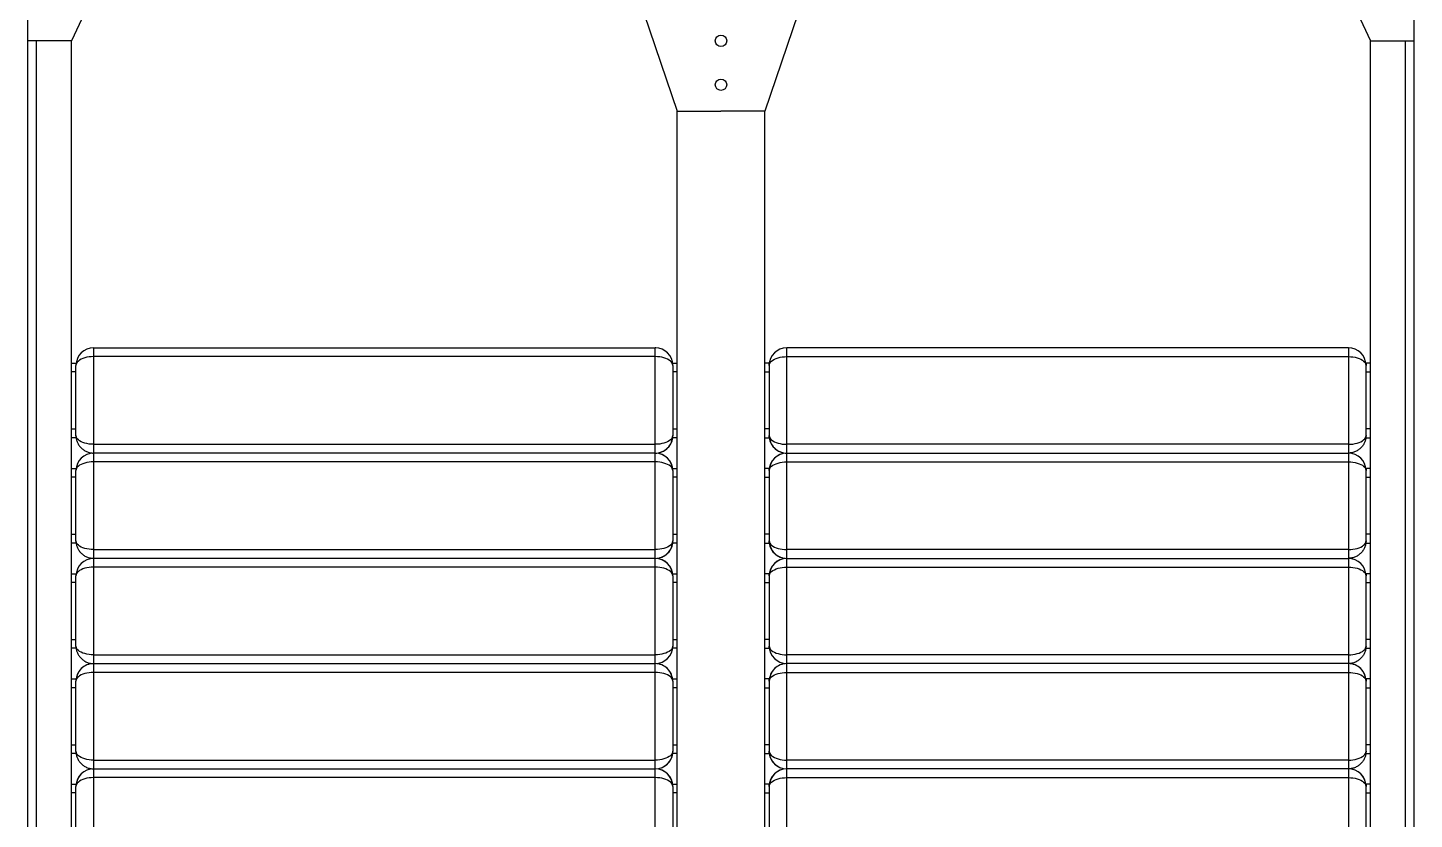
# Model space of a CAD drawing. Header units: millimetres. Extents: x 0 to 5541, y 0 to 5940.
# Drawn here: x 1201 to 2781, y 3005 to 3907 of the extents above; entities that cross this region are included whole.
import ezdxf

# ---------------------------------------------------------------- set-up
doc = ezdxf.new("R2010")
doc.units = ezdxf.units.MM
doc.linetypes.add('SLD-Solid', pattern=[0])

msp = doc.modelspace()

# ---------------------------------------------------------------- linework, layer by layer
at = {"color": 7, "linetype": 'SLD-Solid', "lineweight": 25}
for p, q in [((1201.236, 3892.457), (1201.236, 4162.457)), ((2781.236, 3892.457), (2781.236, 4162.457)), ((1351.236, 4107.457), (1251.236, 3892.457)), ((1841.236, 4107.457), (1941.236, 3812.457)), ((2141.236, 4107.457), (2041.236, 3812.457)), ((2631.236, 4107.457), (2731.236, 3892.457)), ((1251.236, 3892.457), (1201.236, 3892.457)), ((1201.236, 1187.458), (1201.236, 3892.457)), ((1251.236, 1197.457), (1251.236, 3892.457)), ((2731.236, 3892.457), (2781.236, 3892.457)), ((2731.236, 1197.457), (2731.236, 3892.457)), ((2781.236, 1187.458), (2781.236, 3892.457)), ((1941.236, 3812.457), (1991.236, 3812.457)), ((1941.236, 1197.457), (1941.236, 3812.457)), ((2041.236, 3812.457), (1991.236, 3812.457)), ((2041.236, 1197.457), (2041.236, 3812.457)), ((1276.236, 3542.457), (1276.236, 3532.457)), ((1276.236, 3542.457), (1916.236, 3542.457)), ((1916.236, 3532.457), (1916.236, 3542.457)), ((1916.26, 3542.457), (1916.236, 3542.457)), ((1917.022, 3542.442), (1916.285, 3542.457)), ((2065.45, 3542.442), (2066.187, 3542.457)), ((2066.213, 3542.457), (2066.236, 3542.457)), ((2706.236, 3542.457), (2066.236, 3542.457)), ((2066.236, 3532.457), (2066.236, 3542.457)), ((2706.236, 3542.457), (2706.236, 3532.457)), ((1251.236, 3524.957), (1256.236, 3524.957)), ((1256.236, 3524.957), (1256.236, 3523.029)), ((1276.236, 3532.457), (1276.236, 3432.457)), ((1916.236, 3532.457), (1276.236, 3532.457)), ((1916.236, 3432.457), (1916.236, 3532.457)), ((1936.236, 3523.027), (1936.236, 3524.957)), ((1936.236, 3524.957), (1941.236, 3524.957)), ((2046.236, 3524.957), (2041.236, 3524.957)), ((2046.236, 3523.027), (2046.236, 3524.957)), ((2066.236, 3532.457), (2706.236, 3532.457)), ((2066.236, 3432.457), (2066.236, 3532.457)), ((2706.236, 3532.457), (2706.236, 3432.457)), ((2726.236, 3524.957), (2726.236, 3523.029)), ((2731.236, 3524.957), (2726.236, 3524.957)), ((1256.236, 3442.457), (1256.236, 3522.457)), ((1936.236, 3522.457), (1936.236, 3442.457)), ((2046.236, 3522.457), (2046.236, 3442.457)), ((2726.236, 3442.457), (2726.236, 3522.457)), ((1256.236, 3439.957), (1251.236, 3439.957)), ((1276.236, 3432.457), (1276.236, 3422.457)), ((1276.236, 3432.457), (1916.236, 3432.457)), ((1916.236, 3422.457), (1916.236, 3432.457)), ((1936.236, 3439.957), (1936.236, 3442.457)), ((1941.236, 3439.957), (1936.236, 3439.957)), ((2041.236, 3439.957), (2046.236, 3439.957)), ((2046.236, 3439.957), (2046.236, 3442.457)), ((2706.236, 3432.457), (2066.236, 3432.457)), ((2066.236, 3422.457), (2066.236, 3432.457)), ((2706.236, 3432.457), (2706.236, 3422.457)), ((2726.236, 3439.957), (2731.236, 3439.957)), ((1916.236, 3422.457), (1276.236, 3422.457)), ((1276.236, 3422.457), (1276.236, 3412.457)), ((1916.236, 3412.457), (1916.236, 3422.457)), ((2066.236, 3422.457), (2706.236, 3422.457)), ((2066.236, 3412.457), (2066.236, 3422.457)), ((2706.236, 3422.457), (2706.236, 3412.457)), ((1251.236, 3404.957), (1256.236, 3404.957)), ((1256.236, 3404.957), (1256.236, 3403.029)), ((1256.236, 3322.457), (1256.236, 3402.457)), ((1276.236, 3412.457), (1276.236, 3312.457)), ((1916.236, 3412.457), (1276.236, 3412.457)), ((1916.236, 3312.457), (1916.236, 3412.457)), ((1936.236, 3403.027), (1936.236, 3404.957)), ((1936.236, 3404.957), (1941.236, 3404.957)), ((1936.236, 3402.457), (1936.236, 3322.457)), ((2046.236, 3404.957), (2041.236, 3404.957)), ((2046.236, 3403.027), (2046.236, 3404.957)), ((2046.236, 3402.457), (2046.236, 3322.457)), ((2066.236, 3412.457), (2706.236, 3412.457)), ((2066.236, 3312.457), (2066.236, 3412.457)), ((2706.236, 3412.457), (2706.236, 3312.457)), ((2726.236, 3404.957), (2726.236, 3403.029)), ((2731.236, 3404.957), (2726.236, 3404.957)), ((2726.236, 3322.457), (2726.236, 3402.457)), ((1256.236, 3319.957), (1251.236, 3319.957)), ((1936.236, 3319.957), (1936.236, 3322.457)), ((1941.236, 3319.957), (1936.236, 3319.957)), ((2041.236, 3319.957), (2046.236, 3319.957)), ((2046.236, 3319.957), (2046.236, 3322.457)), ((2726.236, 3319.957), (2731.236, 3319.957)), ((1276.236, 3312.457), (1276.236, 3302.458)), ((1276.236, 3312.457), (1916.236, 3312.457)), ((1916.236, 3302.458), (1276.236, 3302.458)), ((1276.236, 3302.458), (1276.236, 3292.457)), ((1916.236, 3302.458), (1916.236, 3312.457)), ((1916.236, 3292.457), (1916.236, 3302.458)), ((2706.236, 3312.457), (2066.236, 3312.457)), ((2066.236, 3302.458), (2066.236, 3312.457)), ((2066.236, 3302.458), (2706.236, 3302.458)), ((2066.236, 3292.457), (2066.236, 3302.458)), ((2706.236, 3312.457), (2706.236, 3302.458)), ((2706.236, 3302.458), (2706.236, 3292.457)), ((1276.236, 3292.457), (1276.236, 3192.457)), ((1916.236, 3292.457), (1276.236, 3292.457)), ((1916.236, 3192.457), (1916.236, 3292.457)), ((2066.236, 3292.457), (2706.236, 3292.457)), ((2066.236, 3192.457), (2066.236, 3292.457)), ((2706.236, 3292.457), (2706.236, 3192.457)), ((1251.236, 3284.957), (1256.236, 3284.957)), ((1256.236, 3284.957), (1256.236, 3283.029)), ((1256.236, 3202.457), (1256.236, 3282.457)), ((1936.236, 3283.027), (1936.236, 3284.957)), ((1936.236, 3284.957), (1941.236, 3284.957)), ((1936.236, 3282.457), (1936.236, 3202.457)), ((2046.236, 3284.957), (2041.236, 3284.957)), ((2046.236, 3283.027), (2046.236, 3284.957)), ((2046.236, 3282.457), (2046.236, 3202.457)), ((2726.236, 3284.957), (2726.236, 3283.029)), ((2731.236, 3284.957), (2726.236, 3284.957)), ((2726.236, 3202.457), (2726.236, 3282.457)), ((1256.236, 3199.957), (1251.236, 3199.957)), ((1276.236, 3192.457), (1276.236, 3182.457)), ((1276.236, 3192.457), (1916.236, 3192.457)), ((1916.236, 3182.457), (1916.236, 3192.457)), ((1936.236, 3199.957), (1936.236, 3202.457)), ((1941.236, 3199.957), (1936.236, 3199.957)), ((2041.236, 3199.957), (2046.236, 3199.957)), ((2046.236, 3199.957), (2046.236, 3202.457)), ((2706.236, 3192.457), (2066.236, 3192.457)), ((2066.236, 3182.457), (2066.236, 3192.457)), ((2706.236, 3192.457), (2706.236, 3182.457)), ((2726.236, 3199.957), (2731.236, 3199.957)), ((1276.236, 3182.457), (1276.236, 3172.457)), ((1276.236, 3182.457), (1916.236, 3182.457)), ((1916.236, 3172.457), (1916.236, 3182.457)), ((2706.236, 3182.457), (2066.236, 3182.457)), ((2066.236, 3172.457), (2066.236, 3182.457)), ((2706.236, 3182.457), (2706.236, 3172.457)), ((1251.236, 3164.957), (1256.236, 3164.957)), ((1256.236, 3164.957), (1256.236, 3163.029)), ((1256.236, 3082.457), (1256.236, 3162.457)), ((1276.236, 3172.457), (1276.236, 3072.457)), ((1916.236, 3172.457), (1276.236, 3172.457)), ((1916.236, 3072.457), (1916.236, 3172.457)), ((1936.236, 3163.027), (1936.236, 3164.957)), ((1936.236, 3164.957), (1941.236, 3164.957)), ((1936.236, 3162.457), (1936.236, 3082.457)), ((2046.236, 3164.957), (2041.236, 3164.957)), ((2046.236, 3163.027), (2046.236, 3164.957)), ((2046.236, 3162.457), (2046.236, 3082.457)), ((2066.236, 3172.457), (2706.236, 3172.457)), ((2066.236, 3072.457), (2066.236, 3172.457)), ((2706.236, 3172.457), (2706.236, 3072.457)), ((2726.236, 3164.957), (2726.236, 3163.029)), ((2731.236, 3164.957), (2726.236, 3164.957)), ((2726.236, 3082.457), (2726.236, 3162.457)), ((1936.236, 3079.957), (1936.236, 3082.457)), ((2046.236, 3079.957), (2046.236, 3082.457)), ((1256.236, 3079.957), (1251.236, 3079.957)), ((1276.236, 3072.457), (1276.236, 3062.457)), ((1276.236, 3072.457), (1916.236, 3072.457)), ((1916.236, 3062.457), (1916.236, 3072.457)), ((1941.236, 3079.957), (1936.236, 3079.957)), ((2041.236, 3079.957), (2046.236, 3079.957)), ((2706.236, 3072.457), (2066.236, 3072.457)), ((2066.236, 3062.457), (2066.236, 3072.457)), ((2706.236, 3072.457), (2706.236, 3062.457)), ((2726.236, 3079.957), (2731.236, 3079.957)), ((1276.236, 3062.457), (1276.236, 3052.458)), ((1276.236, 3062.457), (1916.236, 3062.457)), ((1276.236, 3052.458), (1276.236, 2952.457)), ((1916.236, 3052.458), (1276.236, 3052.458)), ((1916.236, 3052.458), (1916.236, 3062.457)), ((1916.236, 2952.457), (1916.236, 3052.458)), ((2706.236, 3062.457), (2066.236, 3062.457)), ((2066.236, 3052.458), (2066.236, 3062.457)), ((2066.236, 3052.458), (2706.236, 3052.458)), ((2066.236, 2952.457), (2066.236, 3052.458)), ((2706.236, 3062.457), (2706.236, 3052.458)), ((2706.236, 3052.458), (2706.236, 2952.457)), ((1251.236, 3044.957), (1256.236, 3044.957)), ((1256.236, 3044.957), (1256.236, 3043.029)), ((1256.236, 2962.457), (1256.236, 3042.457)), ((1936.236, 3043.027), (1936.236, 3044.957)), ((1936.236, 3044.957), (1941.236, 3044.957)), ((1936.236, 3042.457), (1936.236, 2962.457)), ((2046.236, 3044.957), (2041.236, 3044.957)), ((2046.236, 3043.027), (2046.236, 3044.957)), ((2046.236, 3042.457), (2046.236, 2962.457)), ((2726.236, 3044.957), (2726.236, 3043.029)), ((2731.236, 3044.957), (2726.236, 3044.957)), ((2726.236, 2962.457), (2726.236, 3042.457))]:
    msp.add_line(p, q, dxfattribs=at)
at = {"color": 8, "linetype": 'SLD-Solid', "lineweight": 25}
for p, q in [((1211.236, 1197.457), (1211.236, 3892.457)), ((2771.236, 1197.457), (2771.236, 3892.457)), ((1256.236, 3514.957), (1251.236, 3514.957)), ((1941.236, 3514.957), (1936.236, 3514.957)), ((2041.236, 3514.957), (2046.236, 3514.957)), ((2726.236, 3514.957), (2731.236, 3514.957)), ((1251.236, 3449.957), (1256.236, 3449.957)), ((1936.236, 3449.957), (1941.236, 3449.957)), ((2046.236, 3449.957), (2041.236, 3449.957)), ((2731.236, 3449.957), (2726.236, 3449.957)), ((1256.236, 3394.957), (1251.236, 3394.957)), ((1941.236, 3394.957), (1936.236, 3394.957)), ((2041.236, 3394.957), (2046.236, 3394.957)), ((2726.236, 3394.957), (2731.236, 3394.957)), ((1251.236, 3329.957), (1256.236, 3329.957)), ((1936.236, 3329.957), (1941.236, 3329.957)), ((2046.236, 3329.957), (2041.236, 3329.957)), ((2731.236, 3329.957), (2726.236, 3329.957)), ((1256.236, 3274.957), (1251.236, 3274.957)), ((1941.236, 3274.957), (1936.236, 3274.957)), ((2041.236, 3274.957), (2046.236, 3274.957)), ((2726.236, 3274.957), (2731.236, 3274.957)), ((1251.236, 3209.957), (1256.236, 3209.957)), ((1936.236, 3209.957), (1941.236, 3209.957)), ((2046.236, 3209.957), (2041.236, 3209.957)), ((2731.236, 3209.957), (2726.236, 3209.957)), ((1256.236, 3154.957), (1251.236, 3154.957)), ((1941.236, 3154.957), (1936.236, 3154.957)), ((2041.236, 3154.957), (2046.236, 3154.957)), ((2726.236, 3154.957), (2731.236, 3154.957)), ((1251.236, 3089.957), (1256.236, 3089.957)), ((1936.236, 3089.957), (1941.236, 3089.957)), ((2046.236, 3089.957), (2041.236, 3089.957)), ((2731.236, 3089.957), (2726.236, 3089.957)), ((1256.236, 3034.957), (1251.236, 3034.957)), ((1941.236, 3034.957), (1936.236, 3034.957)), ((2041.236, 3034.957), (2046.236, 3034.957)), ((2726.236, 3034.957), (2731.236, 3034.957))]:
    msp.add_line(p, q, dxfattribs=at)
at = {"color": 7, "linetype": 'SLD-Solid', "lineweight": 25, "flags": 128}
for points in [[(1276.236, 3532.457), (1273.626, 3532.372), (1271.06, 3532.117), (1268.582, 3531.696), (1266.236, 3531.118), (1264.061, 3530.391), (1262.094, 3529.528), (1260.369, 3528.545), (1258.916, 3527.457), (1257.759, 3526.284), (1256.918, 3525.046), (1256.407, 3523.762), (1256.236, 3522.457)], [(1936.236, 3522.457), (1936.065, 3523.762), (1935.555, 3525.046), (1934.714, 3526.284), (1933.557, 3527.457), (1932.103, 3528.545), (1930.378, 3529.528), (1928.411, 3530.391), (1926.236, 3531.118), (1923.89, 3531.696), (1921.412, 3532.117), (1918.847, 3532.372), (1916.236, 3532.457)], [(1936.24, 3522.918), (1935.977, 3525.725), (1935.926, 3526.019)], [(2046.232, 3522.918), (2046.495, 3525.725), (2046.546, 3526.019)], [(2046.236, 3522.457), (2046.407, 3523.762), (2046.918, 3525.046), (2047.759, 3526.284), (2048.916, 3527.457), (2050.369, 3528.545), (2052.094, 3529.528), (2054.061, 3530.391), (2056.236, 3531.118), (2058.582, 3531.696), (2061.06, 3532.117), (2063.626, 3532.372), (2066.236, 3532.457)], [(2706.236, 3532.457), (2708.847, 3532.372), (2711.412, 3532.117), (2713.89, 3531.696), (2716.236, 3531.118), (2718.411, 3530.391), (2720.378, 3529.528), (2722.103, 3528.545), (2723.557, 3527.457), (2724.714, 3526.284), (2725.555, 3525.046), (2726.065, 3523.762), (2726.236, 3522.457)], [(1276.236, 3432.457), (1273.626, 3432.543), (1271.06, 3432.798), (1268.582, 3433.219), (1266.236, 3433.797), (1264.061, 3434.524), (1262.094, 3435.386), (1260.369, 3436.37), (1258.916, 3437.457), (1257.759, 3438.63), (1256.918, 3439.869), (1256.407, 3441.152), (1256.236, 3442.457)], [(1936.236, 3442.457), (1936.065, 3441.152), (1935.555, 3439.869), (1934.714, 3438.63), (1933.557, 3437.457), (1932.103, 3436.37), (1930.378, 3435.386), (1928.411, 3434.524), (1926.236, 3433.797), (1923.89, 3433.219), (1921.412, 3432.798), (1918.847, 3432.543), (1916.236, 3432.457)], [(2046.236, 3442.457), (2046.407, 3441.152), (2046.918, 3439.869), (2047.759, 3438.63), (2048.916, 3437.457), (2050.369, 3436.37), (2052.094, 3435.386), (2054.061, 3434.524), (2056.236, 3433.797), (2058.582, 3433.219), (2061.06, 3432.798), (2063.626, 3432.543), (2066.236, 3432.457)], [(2706.236, 3432.457), (2708.847, 3432.543), (2711.412, 3432.798), (2713.89, 3433.219), (2716.236, 3433.797), (2718.411, 3434.524), (2720.378, 3435.386), (2722.103, 3436.37), (2723.557, 3437.457), (2724.714, 3438.63), (2725.555, 3439.869), (2726.065, 3441.152), (2726.236, 3442.457)], [(1276.236, 3412.457), (1273.626, 3412.372), (1271.06, 3412.117), (1268.582, 3411.696), (1266.236, 3411.118), (1264.061, 3410.391), (1262.094, 3409.528), (1260.369, 3408.545), (1258.916, 3407.457), (1257.759, 3406.284), (1256.918, 3405.046), (1256.407, 3403.763), (1256.236, 3402.457)], [(1936.236, 3402.457), (1936.065, 3403.763), (1935.555, 3405.046), (1934.714, 3406.284), (1933.557, 3407.457), (1932.103, 3408.545), (1930.378, 3409.528), (1928.411, 3410.391), (1926.236, 3411.118), (1923.89, 3411.696), (1921.412, 3412.117), (1918.847, 3412.372), (1916.236, 3412.457)], [(2046.236, 3402.457), (2046.407, 3403.763), (2046.918, 3405.046), (2047.759, 3406.284), (2048.916, 3407.457), (2050.369, 3408.545), (2052.094, 3409.528), (2054.061, 3410.391), (2056.236, 3411.118), (2058.582, 3411.696), (2061.06, 3412.117), (2063.626, 3412.372), (2066.236, 3412.457)], [(2706.236, 3412.457), (2708.847, 3412.372), (2711.412, 3412.117), (2713.89, 3411.696), (2716.236, 3411.118), (2718.411, 3410.391), (2720.378, 3409.528), (2722.103, 3408.545), (2723.557, 3407.457), (2724.714, 3406.284), (2725.555, 3405.046), (2726.065, 3403.763), (2726.236, 3402.457)], [(1276.236, 3312.457), (1273.626, 3312.543), (1271.06, 3312.798), (1268.582, 3313.218), (1266.236, 3313.797), (1264.061, 3314.524), (1262.094, 3315.386), (1260.369, 3316.37), (1258.916, 3317.457), (1257.759, 3318.63), (1256.918, 3319.869), (1256.407, 3321.152), (1256.236, 3322.457)], [(1936.236, 3322.457), (1936.065, 3321.152), (1935.555, 3319.869), (1934.714, 3318.63), (1933.557, 3317.457), (1932.103, 3316.37), (1930.378, 3315.386), (1928.411, 3314.524), (1926.236, 3313.797), (1923.89, 3313.218), (1921.412, 3312.798), (1918.847, 3312.543), (1916.236, 3312.457)], [(2046.236, 3322.457), (2046.407, 3321.152), (2046.918, 3319.869), (2047.759, 3318.63), (2048.916, 3317.457), (2050.369, 3316.37), (2052.094, 3315.386), (2054.061, 3314.524), (2056.236, 3313.797), (2058.582, 3313.218), (2061.06, 3312.798), (2063.626, 3312.543), (2066.236, 3312.457)], [(2706.236, 3312.457), (2708.847, 3312.543), (2711.412, 3312.798), (2713.89, 3313.218), (2716.236, 3313.797), (2718.411, 3314.524), (2720.378, 3315.386), (2722.103, 3316.37), (2723.557, 3317.457), (2724.714, 3318.63), (2725.555, 3319.869), (2726.065, 3321.152), (2726.236, 3322.457)], [(1276.236, 3292.457), (1273.626, 3292.372), (1271.06, 3292.116), (1268.582, 3291.696), (1266.236, 3291.117), (1264.061, 3290.391), (1262.094, 3289.529), (1260.369, 3288.545), (1258.916, 3287.457), (1257.759, 3286.284), (1256.918, 3285.045), (1256.407, 3283.763), (1256.236, 3282.457)], [(1936.236, 3282.457), (1936.065, 3283.763), (1935.555, 3285.045), (1934.714, 3286.284), (1933.557, 3287.457), (1932.103, 3288.545), (1930.378, 3289.529), (1928.411, 3290.391), (1926.236, 3291.117), (1923.89, 3291.696), (1921.412, 3292.116), (1918.847, 3292.372), (1916.236, 3292.457)], [(2046.236, 3282.457), (2046.407, 3283.763), (2046.918, 3285.045), (2047.759, 3286.284), (2048.916, 3287.457), (2050.369, 3288.545), (2052.094, 3289.529), (2054.061, 3290.391), (2056.236, 3291.117), (2058.582, 3291.696), (2061.06, 3292.116), (2063.626, 3292.372), (2066.236, 3292.457)], [(2706.236, 3292.457), (2708.847, 3292.372), (2711.412, 3292.116), (2713.89, 3291.696), (2716.236, 3291.117), (2718.411, 3290.391), (2720.378, 3289.529), (2722.103, 3288.545), (2723.557, 3287.457), (2724.714, 3286.284), (2725.555, 3285.045), (2726.065, 3283.763), (2726.236, 3282.457)], [(1276.236, 3192.457), (1273.626, 3192.543), (1271.06, 3192.798), (1268.582, 3193.218), (1266.236, 3193.797), (1264.061, 3194.524), (1262.094, 3195.386), (1260.369, 3196.37), (1258.916, 3197.457), (1257.759, 3198.631), (1256.918, 3199.869), (1256.407, 3201.152), (1256.236, 3202.457)], [(1936.236, 3202.457), (1936.065, 3201.152), (1935.555, 3199.869), (1934.714, 3198.631), (1933.557, 3197.457), (1932.103, 3196.37), (1930.378, 3195.386), (1928.411, 3194.524), (1926.236, 3193.797), (1923.89, 3193.218), (1921.412, 3192.798), (1918.847, 3192.543), (1916.236, 3192.457)], [(2046.236, 3202.457), (2046.407, 3201.152), (2046.918, 3199.869), (2047.759, 3198.631), (2048.916, 3197.457), (2050.369, 3196.37), (2052.094, 3195.386), (2054.061, 3194.524), (2056.236, 3193.797), (2058.582, 3193.218), (2061.06, 3192.798), (2063.626, 3192.543), (2066.236, 3192.457)], [(2706.236, 3192.457), (2708.847, 3192.543), (2711.412, 3192.798), (2713.89, 3193.218), (2716.236, 3193.797), (2718.411, 3194.524), (2720.378, 3195.386), (2722.103, 3196.37), (2723.557, 3197.457), (2724.714, 3198.631), (2725.555, 3199.869), (2726.065, 3201.152), (2726.236, 3202.457)], [(1276.236, 3172.457), (1273.626, 3172.372), (1271.06, 3172.116), (1268.582, 3171.696), (1266.236, 3171.117), (1264.061, 3170.391), (1262.094, 3169.528), (1260.369, 3168.545), (1258.916, 3167.457), (1257.759, 3166.284), (1256.918, 3165.045), (1256.407, 3163.763), (1256.236, 3162.457)], [(1936.236, 3162.457), (1936.065, 3163.763), (1935.555, 3165.045), (1934.714, 3166.284), (1933.557, 3167.457), (1932.103, 3168.545), (1930.378, 3169.528), (1928.411, 3170.391), (1926.236, 3171.117), (1923.89, 3171.696), (1921.412, 3172.116), (1918.847, 3172.372), (1916.236, 3172.457)], [(2046.236, 3162.457), (2046.407, 3163.763), (2046.918, 3165.045), (2047.759, 3166.284), (2048.916, 3167.457), (2050.369, 3168.545), (2052.094, 3169.528), (2054.061, 3170.391), (2056.236, 3171.117), (2058.582, 3171.696), (2061.06, 3172.116), (2063.626, 3172.372), (2066.236, 3172.457)], [(2706.236, 3172.457), (2708.847, 3172.372), (2711.412, 3172.116), (2713.89, 3171.696), (2716.236, 3171.117), (2718.411, 3170.391), (2720.378, 3169.528), (2722.103, 3168.545), (2723.557, 3167.457), (2724.714, 3166.284), (2725.555, 3165.045), (2726.065, 3163.763), (2726.236, 3162.457)], [(1276.236, 3072.457), (1273.626, 3072.543), (1271.06, 3072.798), (1268.582, 3073.219), (1266.236, 3073.797), (1264.061, 3074.524), (1262.094, 3075.386), (1260.369, 3076.369), (1258.916, 3077.457), (1257.759, 3078.631), (1256.918, 3079.869), (1256.407, 3081.152), (1256.236, 3082.457)], [(1936.236, 3082.457), (1936.065, 3081.152), (1935.555, 3079.869), (1934.714, 3078.631), (1933.557, 3077.457), (1932.103, 3076.369), (1930.378, 3075.386), (1928.411, 3074.524), (1926.236, 3073.797), (1923.89, 3073.219), (1921.412, 3072.798), (1918.847, 3072.543), (1916.236, 3072.457)], [(2046.236, 3082.457), (2046.407, 3081.152), (2046.918, 3079.869), (2047.759, 3078.631), (2048.916, 3077.457), (2050.369, 3076.369), (2052.094, 3075.386), (2054.061, 3074.524), (2056.236, 3073.797), (2058.582, 3073.219), (2061.06, 3072.798), (2063.626, 3072.543), (2066.236, 3072.457)], [(2706.236, 3072.457), (2708.847, 3072.543), (2711.412, 3072.798), (2713.89, 3073.219), (2716.236, 3073.797), (2718.411, 3074.524), (2720.378, 3075.386), (2722.103, 3076.369), (2723.557, 3077.457), (2724.714, 3078.631), (2725.555, 3079.869), (2726.065, 3081.152), (2726.236, 3082.457)], [(1276.236, 3052.458), (1273.626, 3052.372), (1271.06, 3052.117), (1268.582, 3051.696), (1266.236, 3051.118), (1264.061, 3050.391), (1262.094, 3049.528), (1260.369, 3048.545), (1258.916, 3047.457), (1257.759, 3046.284), (1256.918, 3045.046), (1256.407, 3043.762), (1256.236, 3042.457)], [(1936.236, 3042.457), (1936.065, 3043.762), (1935.555, 3045.046), (1934.714, 3046.284), (1933.557, 3047.457), (1932.103, 3048.545), (1930.378, 3049.528), (1928.411, 3050.391), (1926.236, 3051.118), (1923.89, 3051.696), (1921.412, 3052.117), (1918.847, 3052.372), (1916.236, 3052.458)], [(2046.236, 3042.457), (2046.407, 3043.762), (2046.918, 3045.046), (2047.759, 3046.284), (2048.916, 3047.457), (2050.369, 3048.545), (2052.094, 3049.528), (2054.061, 3050.391), (2056.236, 3051.118), (2058.582, 3051.696), (2061.06, 3052.117), (2063.626, 3052.372), (2066.236, 3052.458)], [(2706.236, 3052.458), (2708.847, 3052.372), (2711.412, 3052.117), (2713.89, 3051.696), (2716.236, 3051.118), (2718.411, 3050.391), (2720.378, 3049.528), (2722.103, 3048.545), (2723.557, 3047.457), (2724.714, 3046.284), (2725.555, 3045.046), (2726.065, 3043.762), (2726.236, 3042.457)]]:
    msp.add_lwpolyline(points, dxfattribs=at)
at = {"color": 7, "linetype": 'SLD-Solid', "lineweight": 25}
for centre in [(1991.236, 3892.457), (1991.236, 3842.457)]:
    msp.add_circle(centre, 6.5, dxfattribs=at)
for centre, radius, start, end in [((1276.236, 3522.457), 20, 90.000419, 179.999496), ((1916.236, 3522.457), 20, 0.000504, 89.999581), ((1916.261, 3522.477), 19.976, 40.755585, 61.052603), ((2066.236, 3522.457), 20, 90.000419, 179.999496), ((2066.211, 3522.477), 19.976, 118.947397, 139.244415), ((2706.236, 3522.457), 20, 0.000504, 89.999581), ((1916.236, 3442.457), 20, 269.999047, 0.000868), ((1916.393, 3442.458), 20, 270.000725, 352.818281), ((2066.236, 3442.457), 20, 179.999132, 270.000953), ((2066.079, 3442.458), 20, 187.181719, 269.999275), ((1276.224, 3402.46), 19.998, 90.107834, 178.656215), ((1276.236, 3402.457), 20, 90.000419, 179.999496), ((1916.236, 3402.457), 20, 0.000504, 89.999581), ((1916.248, 3402.46), 19.997, 1.312346, 89.893526), ((2066.224, 3402.46), 19.997, 90.106474, 178.687654), ((2066.236, 3402.457), 20, 90.000419, 179.999496), ((2706.236, 3402.457), 20, 0.000504, 89.999581), ((2706.248, 3402.46), 19.998, 1.343785, 89.892166), ((1916.237, 3322.457), 19.999, 269.998269, 0.001645), ((1916.394, 3322.457), 19.999, 269.998015, 352.820992), ((2066.236, 3322.457), 19.999, 179.998355, 270.001731), ((2066.079, 3322.457), 19.999, 187.179008, 270.001985), ((1276.236, 3282.457), 20, 90.000987, 180.000293), ((1916.236, 3282.457), 20, 359.999707, 89.999013), ((1916.249, 3282.46), 19.997, 1.312294, 89.894976), ((2066.223, 3282.46), 19.997, 90.105024, 178.687706), ((2066.236, 3282.457), 20, 90.000987, 180.000293), ((2706.236, 3282.457), 20, 359.999707, 89.999013), ((1916.236, 3202.457), 20, 270.000419, 359.999496), ((2066.236, 3202.457), 20, 180.000504, 269.999581), ((1276.224, 3162.46), 19.997, 90.105991, 178.65666), ((1276.236, 3162.457), 20, 89.999047, 180.000868), ((1916.236, 3162.457), 20, 359.999132, 90.000953), ((1916.249, 3162.46), 19.997, 1.31087, 89.895003), ((2066.223, 3162.46), 19.997, 90.104997, 178.68913), ((2066.236, 3162.457), 20, 89.999047, 180.000868), ((2706.236, 3162.457), 20, 359.999132, 90.000953), ((2706.248, 3162.46), 19.997, 1.34334, 89.894009), ((1916.236, 3082.457), 20, 270.000419, 359.999496), ((2066.236, 3082.457), 20, 180.000504, 269.999581), ((1916.393, 3082.458), 20, 270.000725, 352.818281), ((2066.079, 3082.458), 20, 187.181719, 269.999275), ((1276.224, 3042.46), 19.998, 90.107258, 178.656791), ((1276.236, 3042.457), 20, 90.000419, 179.999496), ((1916.236, 3042.457), 20, 0.000504, 89.999581), ((1916.249, 3042.46), 19.997, 1.31087, 89.895003), ((2066.223, 3042.46), 19.997, 90.104997, 178.68913), ((2066.236, 3042.457), 20, 90.000419, 179.999496), ((2706.236, 3042.457), 20, 0.000504, 89.999581), ((2706.248, 3042.46), 19.998, 1.343209, 89.892742)]:
    msp.add_arc(centre, radius, start, end, dxfattribs=at)
for points, knots in [([(1256.236, 3442.457), (1256.299, 3441.29), (1256.427, 3438.907), (1257.461, 3435.376), (1259.145, 3431.949), (1261.554, 3428.787), (1264.626, 3426.071), (1268.239, 3424.019), (1272.175, 3422.702), (1274.897, 3422.538), (1276.236, 3422.457)], [0, 0, 0, 0, 0.11171832, 0.22809671, 0.34953497, 0.47596152, 0.60659851, 0.73960434, 0.87188228, 1, 1, 1, 1]), ([(2726.236, 3442.457), (2726.173, 3441.29), (2726.045, 3438.907), (2725.011, 3435.376), (2723.327, 3431.949), (2720.918, 3428.787), (2717.846, 3426.071), (2714.234, 3424.019), (2710.297, 3422.702), (2707.575, 3422.538), (2706.236, 3422.457)], [0, 0, 0, 0, 0.11171832, 0.22809671, 0.34953497, 0.47596152, 0.60659851, 0.73960434, 0.87188228, 1, 1, 1, 1]), ([(1256.236, 3322.457), (1256.299, 3321.29), (1256.427, 3318.907), (1257.461, 3315.377), (1259.145, 3311.95), (1261.555, 3308.787), (1264.626, 3306.071), (1268.239, 3304.019), (1272.175, 3302.702), (1274.897, 3302.538), (1276.236, 3302.458)], [0, 0, 0, 0, 0.11171803, 0.22809613, 0.34953409, 0.47596032, 0.60660706, 0.73960499, 0.87188261, 1, 1, 1, 1]), ([(2726.236, 3322.457), (2726.173, 3321.29), (2726.045, 3318.907), (2725.011, 3315.377), (2723.327, 3311.95), (2720.918, 3308.787), (2717.846, 3306.071), (2714.233, 3304.019), (2710.297, 3302.702), (2707.575, 3302.538), (2706.236, 3302.458)], [0, 0, 0, 0, 0.11171803, 0.22809613, 0.34953409, 0.47596032, 0.60660706, 0.73960499, 0.87188261, 1, 1, 1, 1]), ([(1256.236, 3202.457), (1256.299, 3201.29), (1256.427, 3198.907), (1257.461, 3195.376), (1259.145, 3191.949), (1261.555, 3188.786), (1264.626, 3186.071), (1268.239, 3184.02), (1272.175, 3182.702), (1274.897, 3182.538), (1276.236, 3182.457)], [0, 0, 0, 0, 0.11170353, 0.22809698, 0.34953566, 0.47596263, 0.60660007, 0.73959879, 0.87188185, 1, 1, 1, 1]), ([(2726.236, 3202.457), (2726.173, 3201.29), (2726.045, 3198.907), (2725.011, 3195.376), (2723.327, 3191.949), (2720.918, 3188.786), (2717.846, 3186.071), (2714.233, 3184.02), (2710.297, 3182.702), (2707.575, 3182.538), (2706.236, 3182.457)], [0, 0, 0, 0, 0.11170353, 0.22809698, 0.34953566, 0.47596263, 0.60660007, 0.73959879, 0.87188185, 1, 1, 1, 1]), ([(1256.236, 3082.457), (1256.299, 3081.29), (1256.427, 3078.907), (1257.461, 3075.376), (1259.145, 3071.949), (1261.554, 3068.786), (1264.626, 3066.071), (1268.239, 3064.019), (1272.175, 3062.702), (1274.897, 3062.538), (1276.236, 3062.457)], [0, 0, 0, 0, 0.11171832, 0.22809671, 0.34953497, 0.47596152, 0.60659851, 0.73960434, 0.87188228, 1, 1, 1, 1]), ([(2726.236, 3082.457), (2726.173, 3081.29), (2726.045, 3078.907), (2725.011, 3075.376), (2723.327, 3071.949), (2720.918, 3068.786), (2717.846, 3066.071), (2714.234, 3064.019), (2710.297, 3062.702), (2707.575, 3062.538), (2706.236, 3062.457)], [0, 0, 0, 0, 0.11171832, 0.22809671, 0.34953497, 0.47596152, 0.60659851, 0.73960434, 0.87188228, 1, 1, 1, 1])]:
    msp.add_open_spline(points, degree=3, knots=knots, dxfattribs=at)

doc.saveas('drawing.dxf')
